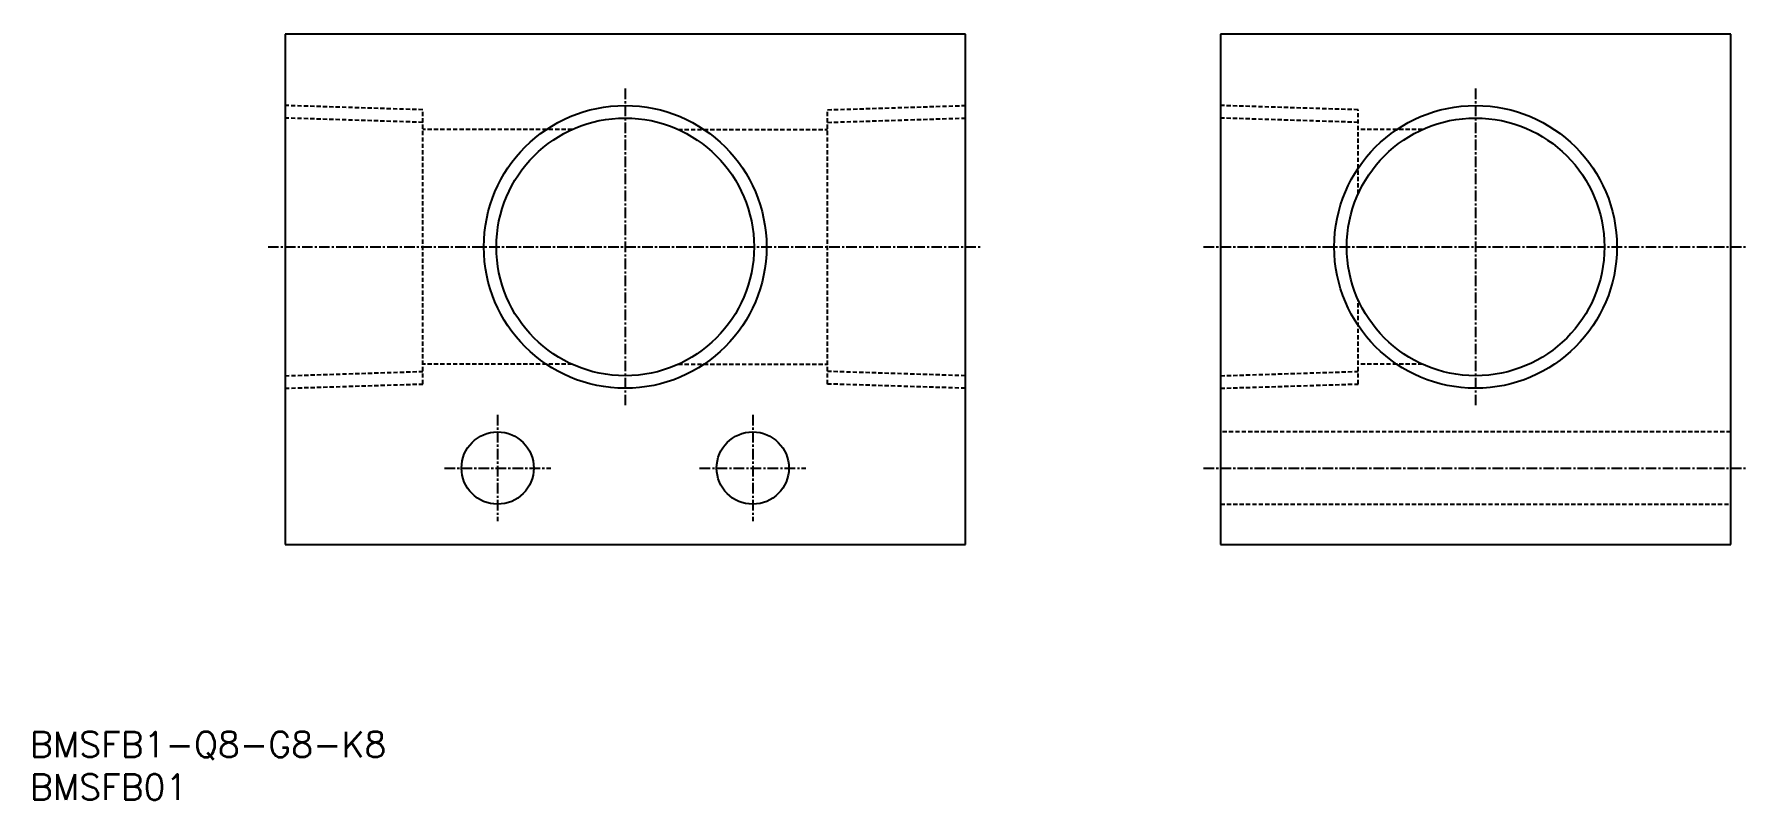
# Model space of a CAD drawing. Extents: x 1 to 202, y 0 to 90.
import ezdxf

# ---------------------------------------------------------------- set-up
doc = ezdxf.new("R2010")
doc.units = 0
doc.linetypes.add('CENTER', pattern=[2, 1.25, -0.25, 0.25, -0.25])
doc.linetypes.add('DASHED', pattern=[0.75, 0.5, -0.25])
doc.layers.get('0').update_dxf_attribs({"linetype": 'CONTINUOUS'})
doc.layers.add('CENTER', color=1, linetype='CENTER')
doc.styles.get("Standard").update_dxf_attribs({"font": 'txt.shx'})

# ---------------------------------------------------------------- blocks, each defined once
blk = doc.blocks.new('*U12')
at = {"color": 7, "linetype": 'CONTINUOUS'}
blk.add_text('BMSFB01', height=3, dxfattribs=at).set_placement((0, 0))
blk = doc.blocks.new('*U13')
at = {"color": 7, "linetype": 'CONTINUOUS'}
blk.add_text('BMSFB1-Q8-G8-K8', height=3, dxfattribs=at).set_placement((0, 5))

msp = doc.modelspace()

# ---------------------------------------------------------------- linework, layer by layer
at = {"color": 7, "linetype": 'CONTINUOUS'}
for p, q in [((110, 90), (30, 90)), ((30, 90), (30, 30)), ((110, 30), (110, 90)), ((200, 90), (140, 90)), ((140, 90), (140, 30)), ((200, 30), (200, 90)), ((30, 30), (110, 30)), ((140, 30), (200, 30))]:
    msp.add_line(p, q, dxfattribs=at)
at = {"color": 3, "linetype": 'DASHED'}
for p, q in [((46.2, 81.12), (30, 81.62)), ((46.2, 48.88), (46.2, 81.12)), ((93.8, 81.12), (110, 81.62)), ((93.8, 48.88), (93.8, 81.12)), ((156.2, 81.12), (140, 81.62)), ((156.2, 71.24), (156.2, 81.12)), ((46.2, 79.64), (30, 80.15)), ((63.76, 78.8), (46.2, 78.8)), ((76.24, 78.8), (93.8, 78.8)), ((93.8, 79.64), (110, 80.15)), ((156.2, 79.64), (140, 80.15)), ((163.76, 78.8), (156.2, 78.8)), ((156.2, 48.88), (156.2, 58.76)), ((63.76, 51.2), (46.2, 51.2)), ((76.24, 51.2), (93.8, 51.2)), ((163.76, 51.2), (156.2, 51.2)), ((30, 49.85), (46.2, 50.36)), ((30, 48.38), (46.2, 48.88)), ((110, 49.85), (93.8, 50.36)), ((110, 48.38), (93.8, 48.88)), ((140, 49.85), (156.2, 50.36)), ((140, 48.38), (156.2, 48.88)), ((200, 43.25), (140, 43.25)), ((140, 34.75), (200, 34.75))]:
    msp.add_line(p, q, dxfattribs=at)
at = {"color": 3, "linetype": 'CONTINUOUS'}
for centre in [(70, 65), (170, 65)]:
    msp.add_circle(centre, 16.62, dxfattribs=at)
at = {"color": 7, "linetype": 'CONTINUOUS'}
for centre, radius in [((70, 65), 15.15), ((170, 65), 15.15), ((55, 39), 4.25), ((85, 39), 4.25)]:
    msp.add_circle(centre, radius, dxfattribs=at)
at = {"layer": 'CENTER', "color": 1, "linetype": 'CENTER'}
for p, q in [((70, 83.62), (70, 46.38)), ((170, 83.62), (170, 46.38)), ((28, 65), (112, 65)), ((138, 65), (202, 65)), ((55, 45.25), (55, 32.75)), ((85, 45.25), (85, 32.75)), ((48.75, 39), (61.25, 39)), ((78.75, 39), (91.25, 39)), ((138, 39), (202, 39))]:
    msp.add_line(p, q, dxfattribs=at)

# ---------------------------------------------------------------- block references
at = {"color": 7, "linetype": 'CONTINUOUS'}
for name in ['*U13', '*U12']:
    msp.add_blockref(name, (0, 0), dxfattribs=at)

doc.saveas('drawing.dxf')
